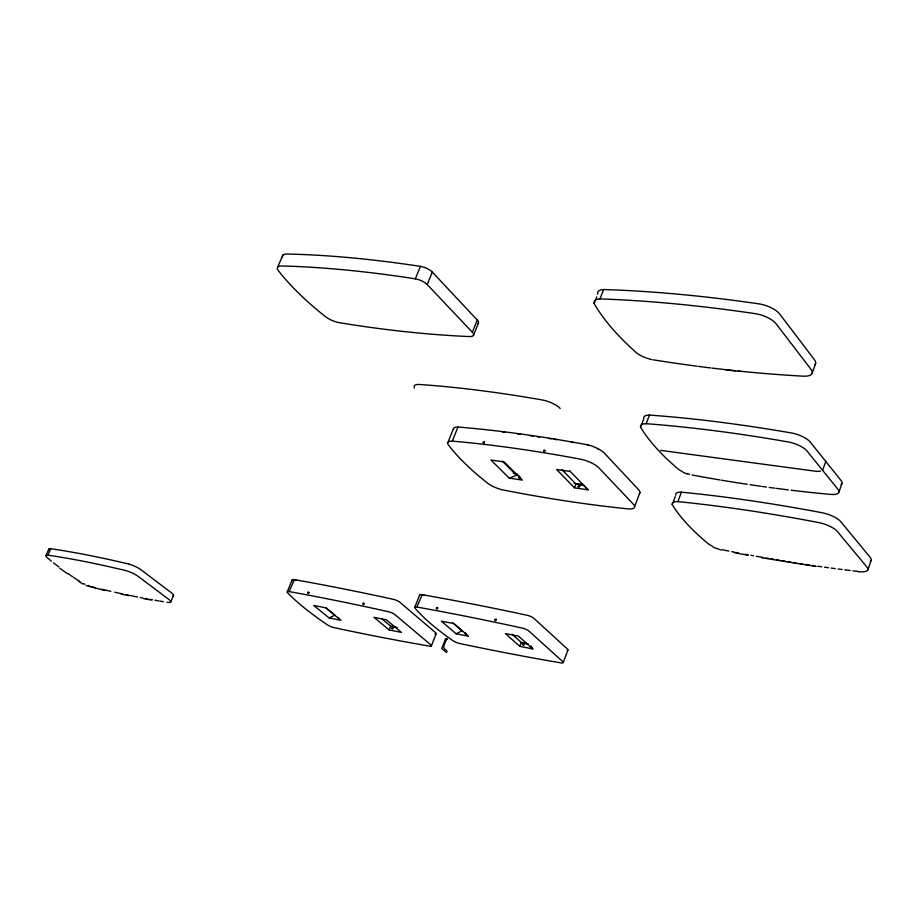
<?xml version="1.0" encoding="UTF-8"?>
<svg xmlns="http://www.w3.org/2000/svg" width="917" height="917" viewBox="0 0 917 917"><rect width="100%" height="100%" fill="white"/><g stroke="black" fill="none" stroke-linecap="round" stroke-linejoin="round"><path stroke-width="1.38" d="M337.892 617.324L338.717 618.299M867.86 569.904L871.15 560.287M838.86 492.234L841.932 483.431M822.618 470.329L825.758 461.423M812.198 373.07L815.626 363.499M712.475 546.234A15.257 4.803 19.6 0 1 708.543 543.964A282.78 93.225 17.8 0 1 672.253 504.648L675.221 496.601M672.253 504.648A15.578 5.044 19.8 0 1 677.927 501.622L681.411 492.188A668.906 177.841 17.9 0 1 820.474 512.431L822.148 512.752A16.277 5.433 18.6 0 1 840.751 521.624L870.222 557.421A15.944 5.17 18.5 0 1 870.279 561.307M563.198 662.636L567.91 650.073M634.575 506.86L639.94 492.521M682.282 471.51A15.451 5.227 19.8 0 1 678.271 469.137A286.322 101.741 17.9 0 1 640.593 427.219L643.837 418.633A15.772 5.536 20 0 1 649.442 415.069A675.703 192.685 17.8 0 1 789.594 432.641L791.279 432.939A16.495 5.915 18.8 0 1 810.238 442.051L840.912 480.325A16.139 5.617 18.6 0 1 841.084 484.577M640.593 427.219A15.784 5.479 20.1 0 1 646.187 423.7L649.442 415.069M569.652 470.857L588.141 489.85L574.489 487.821L575.933 484.05L562.041 469.756M530.828 645.992L532.788 648.904L519.756 646.336L521.246 642.427L512.041 634.209M645.66 357.768A16.942 6.339 20.2 0 1 636.879 353.16A316.273 125.835 17.8 0 1 594.136 303.561L596.726 296.902M594.136 303.561A17.343 6.694 20.6 0 1 600.005 298.908L603.65 289.531A734.437 229.72 17.5 0 1 756.869 303.55L758.714 303.825A18.168 7.279 19 0 1 779.748 314.095L814.434 359.728A17.744 6.877 18.7 0 1 814.743 364.943M431.391 645.843L436.16 633.704M580.346 485.735L580.919 484.279L583.648 484.646M414.748 607.375L419.665 595.007M417.304 607.123L425.591 608.613A994.727 188.558 19.4 0 1 513.004 626.07L522.828 628.225A5.697 1.49 21 0 1 528.788 630.93L562.912 661.776A5.582 1.433 20.8 0 1 561.284 662.934L552.355 661.409A2644.043 1117.915 35 0 1 468.163 645.293L459.257 643.413A5.949 1.49 21.4 0 1 453.227 640.891L450.855 639.252A236.345 62.413 20.4 0 1 416.18 609.564L414.908 608.074A6.075 1.559 21.7 0 1 416.891 607.054L422.221 594.732L423.986 594.663M389.175 629.945L373.987 617.324L386.309 619.754L401.451 632.398L389.175 629.945L390.688 626.162L382.022 618.941M447.886 442.602L453.502 428.571M452.322 441.123A640.754 169.553 19.2 0 1 579.005 458.901L580.541 459.188A15.623 5.112 20.6 0 1 598.916 467.888L633.097 503.937A15.291 4.872 20.4 0 1 627.962 508.878L626.62 508.74A962.426 398.482 25.8 0 1 502.103 489.758A14.706 4.562 21.3 0 1 488.899 484.142A269.747 88.823 19.8 0 1 448.023 444.39A15.027 4.78 21.6 0 1 452.322 441.123L457.95 427.047A639.745 172.316 19.2 0 1 584.61 444.264L586.146 444.55A15.589 5.193 20.6 0 1 604.475 453.25L638.473 489.575A15.268 4.952 20.3 0 1 639.413 493.598M473.436 335.462L478.342 323.3M472.347 332.229L427.196 284.545A9.995 3.691 22.4 0 0 415.286 278.837L408.799 277.828A663.965 198.68 19.9 0 0 281.725 265.964A13.354 4.723 23.5 0 0 278.172 270.412A282.986 105.615 21.4 0 0 319.884 312.17L325.134 316.399A12.987 4.482 22.9 0 0 339.531 322.727A1065.543 475.419 30.2 0 0 464.621 336.356L469.607 336.573A10.603 3.806 21.9 0 0 472.347 332.229L477.264 320.033L432.32 272.085A9.972 3.737 22.4 0 0 420.433 266.377L413.945 265.391A663.071 201.155 19.9 0 0 286.872 254.02A13.331 4.78 23.5 0 0 282.608 257.253M427.196 284.545L432.32 272.085M415.286 278.837L420.433 266.377M287.204 591.912L292.145 579.945M289.485 591.637L297.257 593.058A966.621 178.288 19.9 0 1 379.615 609.748L388.888 611.822A5.548 1.387 21.9 0 1 394.757 614.47L430.99 644.995A5.445 1.33 21.6 0 1 429.718 646.164L421.35 644.72A2558.155 947.204 34.5 0 1 342.133 629.36L333.719 627.56A5.811 1.387 22.2 0 1 327.805 625.085L325.375 623.457A229.766 58.218 21.3 0 1 288.866 594.078L287.457 592.611A5.938 1.444 22.4 0 1 289.084 591.58L294.426 579.659L296.374 579.98M170.757 601.953L173.519 595.477M277.679 267.122L282.814 255.201M45.965 555.507L48.796 549.123M51.363 561.101A182.139 41.815 22.9 0 1 46.469 556.974A10.431 2.304 23.6 0 1 47.925 555.14L50.767 548.744A450.637 90.875 22 0 1 127.085 563.646L128.025 563.875A10.66 2.453 23.2 0 1 140.931 569.744L171.651 592.967A10.488 2.373 23 0 1 173.026 595.89M465.4 632.856L465.332 634.014L466.421 634.014M329.157 617.955L340.986 620.316L325.604 607.799L313.729 605.461L329.157 617.955L334.957 615.101L326.154 607.937M456.024 633.785L468.576 636.26L453.995 623.606L441.386 621.164L456.024 633.785L462.076 630.85L452.689 622.712M509.222 478.112L522.381 480.072L504.155 461.927L490.916 460.013L509.222 478.112L516.5 475.281L518.942 475.636M820.612 471.086L816.566 471.384L660.561 450.362M864.387 571.75L858.564 571.899M726.012 369.918L740.982 371.488M502.39 432.01L505.107 432.343M517.486 433.913L520.26 434.28M530.106 435.644L532.926 436.045M574.053 483.305L580.919 484.279M570.34 471.476L556.596 469.493L574.489 487.821M575.933 484.05L583.499 485.162L588.141 489.85M816.096 566.454L761.729 557.754M536.926 436.63L539.505 437.019M166.963 602.251L167.742 602.366A10.5 2.35 23 0 0 168.877 599.454L138.089 576.312A10.672 2.419 23.2 0 0 125.171 570.443L124.231 570.214A450.958 89.877 22 0 0 47.925 555.14M548.584 438.395L551.209 438.819M553.845 439.243L556.47 439.656M571.108 442.109L573.778 442.556M143.637 598.629L150.984 599.97M587.35 444.974L588.508 445.203M513.337 473.218L517.371 473.986M734.437 552.699L748.089 555.278M521.246 642.427L528.146 643.78M390.688 626.162L397.187 627.457M121.09 594.09L128.689 595.683M105.226 590.571L86.152 585.608M128.678 564.31L129.354 564.471M721.003 550.04L713.162 547.174M88.445 585.424L89.579 585.825M686.902 473.917L682.993 472.244M78.862 581.458L82.771 583.969M597.334 448.482L598.984 449.582M66.93 573.389L59.869 568.265M519.756 646.336L505.416 633.59L518.506 636.134L532.788 648.904M502.321 461.159L516.5 475.281M292.569 580.862L292.397 580.656A5.926 1.479 22.4 0 1 294.036 579.59L302.209 581.034A965.383 181.623 19.9 0 1 384.555 597.414L393.829 599.454A5.548 1.421 21.8 0 1 399.686 602.091L435.77 632.845A5.433 1.353 21.6 0 1 434.922 634.071M414.415 387.914A14.661 4.883 22 0 1 418.439 384.429A624.729 174.746 19.4 0 1 540.755 399.697L542.245 399.961A15.211 5.215 21 0 1 560.207 408.512M567.279 650.394A5.571 1.456 20.8 0 0 567.634 649.213L533.671 618.127A5.685 1.525 21 0 0 527.722 615.422L517.899 613.301A993.409 192.008 19.3 0 0 430.497 596.176L421.797 594.663A6.064 1.582 21.7 0 0 419.688 595.511M526.484 643.837A2626.746 1126.982 35.2 0 1 522.277 643.069M462.695 631.354A4.276 1.089 21.4 0 1 460.77 630.69M453.365 429.408A15.004 4.849 21.6 0 1 457.95 427.047M79.848 581.458A182.139 41.815 22.9 0 1 73.75 577.481M72.764 576.816A182.139 41.815 22.9 0 1 70.815 575.498M69.841 574.833A182.139 41.815 22.9 0 1 67.938 573.526M58.94 567.027A182.139 41.815 22.9 0 1 53.438 562.786M163.375 601.667A606.561 152.979 25.6 0 1 159.776 601.071M158.572 600.864A606.561 152.979 25.6 0 1 154.939 600.234M152.497 599.798A606.561 152.979 25.6 0 1 150.056 599.363M147.603 598.916A606.561 152.979 25.6 0 1 145.138 598.457M142.662 597.987A606.561 152.979 25.6 0 1 140.175 597.506M137.676 597.024A606.561 152.979 25.6 0 1 130.134 595.5M128.873 595.236A606.561 152.979 25.6 0 1 126.328 594.709M122.511 593.907A606.561 152.979 25.6 0 1 114.797 592.222M110.911 591.35A606.561 152.979 25.6 0 1 101.776 589.241M95.196 587.671A606.561 152.979 25.6 0 1 91.219 586.708M84.914 584.324A10.259 2.235 23.4 0 1 83.378 583.567M48.853 550.005A10.419 2.327 23.6 0 1 50.767 548.744M858.346 571.486A993.443 437.535 22.6 0 1 852.948 570.844M850.242 570.523A993.443 437.535 22.6 0 1 844.821 569.858M842.115 569.514A993.443 437.535 22.6 0 1 838.058 568.998M835.341 568.643A993.443 437.535 22.6 0 1 831.272 568.104M828.555 567.738A993.443 437.535 22.6 0 1 824.486 567.176M821.77 566.798A993.443 437.535 22.6 0 1 817.689 566.225M814.972 565.835A993.443 437.535 22.6 0 1 812.256 565.445M809.528 565.044A993.443 437.535 22.6 0 1 805.447 564.425M802.73 564.012A993.443 437.535 22.6 0 1 800.002 563.6M795.91 562.969A993.443 437.535 22.6 0 1 793.182 562.534M790.465 562.098A993.443 437.535 22.6 0 1 787.737 561.663M784.998 561.215A993.443 437.535 22.6 0 1 782.27 560.768M779.542 560.321A993.443 437.535 22.6 0 1 776.814 559.863M774.086 559.393A993.443 437.535 22.6 0 1 771.346 558.934M768.618 558.453A993.443 437.535 22.6 0 1 765.878 557.983M763.15 557.502A993.443 437.535 22.6 0 1 756.307 556.275M753.579 555.782A993.443 437.535 22.6 0 1 750.84 555.278M748.1 554.774A993.443 437.535 22.6 0 1 745.361 554.258M738.517 552.962A993.443 437.535 22.6 0 1 735.778 552.435M734.414 552.16A993.443 437.535 22.6 0 1 731.674 551.633M728.935 551.094A993.443 437.535 22.6 0 1 722.08 549.73M865.293 571.555A15.967 5.124 18.5 0 0 866.92 567.061L837.336 531.459A16.3 5.376 18.7 0 0 818.698 522.575L817.036 522.254A669.605 176.007 18 0 0 677.927 501.622M675.714 495.26A15.566 5.089 19.8 0 1 681.411 492.188M651.998 359.636A16.942 6.339 20.2 0 1 649.293 358.971M648.388 358.696A16.942 6.339 20.2 0 1 646.565 358.1M738.07 371.007A1184.271 638.117 27.1 0 0 801.894 376.096L803.533 376.176A17.767 6.82 18.7 0 0 810.995 369.322L776.172 323.896A18.191 7.221 19 0 0 755.115 313.625L753.258 313.35A735.205 227.737 17.6 0 0 600.005 298.908M735.342 370.72A1184.271 638.117 27.1 0 1 728.534 369.987M727.17 369.838A1184.271 638.117 27.1 0 1 712.154 368.107M710.79 367.946A1184.271 638.117 27.1 0 1 698.502 366.399M697.138 366.215A1184.271 638.117 27.1 0 1 653.374 359.854M597.758 294.242A17.331 6.751 20.6 0 1 603.65 289.531M477.264 320.033A10.591 3.851 21.9 0 1 477.551 323.965M689.55 474.364A15.451 5.227 19.8 0 1 687.051 473.539M791.142 490.217A1017.217 480.634 23.8 0 0 829.358 494.286L830.859 494.423A16.162 5.571 18.6 0 0 837.829 489.151L807.04 451.049A16.506 5.869 18.8 0 0 788.058 441.925L786.373 441.627A676.345 190.988 17.9 0 0 646.187 423.7M788.414 489.896A1017.217 480.634 23.8 0 1 776.069 488.337M774.705 488.153A1017.217 480.634 23.8 0 1 769.214 487.42M766.463 487.042A1017.217 480.634 23.8 0 1 762.336 486.48M760.972 486.285A1017.217 480.634 23.8 0 1 749.968 484.692M747.217 484.279A1017.217 480.634 23.8 0 1 721.026 480.13M719.65 479.9A1017.217 480.634 23.8 0 1 692.026 475.006M520.306 477.344C518.976 480.772 517.864 475.384 520.306 477.344M483.133 442.51C484.772 445.077 485.196 439.277 483.133 442.51M494.859 619.686C495.604 623.17 497.771 616.912 494.859 619.686M522.587 644.41C523.343 647.792 525.418 641.705 522.587 644.41M436.389 608.143C437.077 611.467 439.186 605.426 436.389 608.143M364.232 603.638C362.204 606.974 362.467 600.956 364.232 603.638M391.903 628.076C392.556 631.332 394.642 625.463 391.903 628.076M447.255 639.229L446.052 640.238L443.61 646.462A6.889 3.909 -78.9 0 0 445.089 649.374L447.038 651.024L446.464 652.514L441.753 648.537L445.582 638.771L446.854 638.461L447.255 639.229M309.063 592.554C307.195 595.832 307.31 590.044 309.063 592.554M578.157 486.365C579.005 489.563 580.931 483.672 578.157 486.365M545.202 450.683C542.99 453.938 543.368 447.874 545.202 450.683"/></g></svg>
